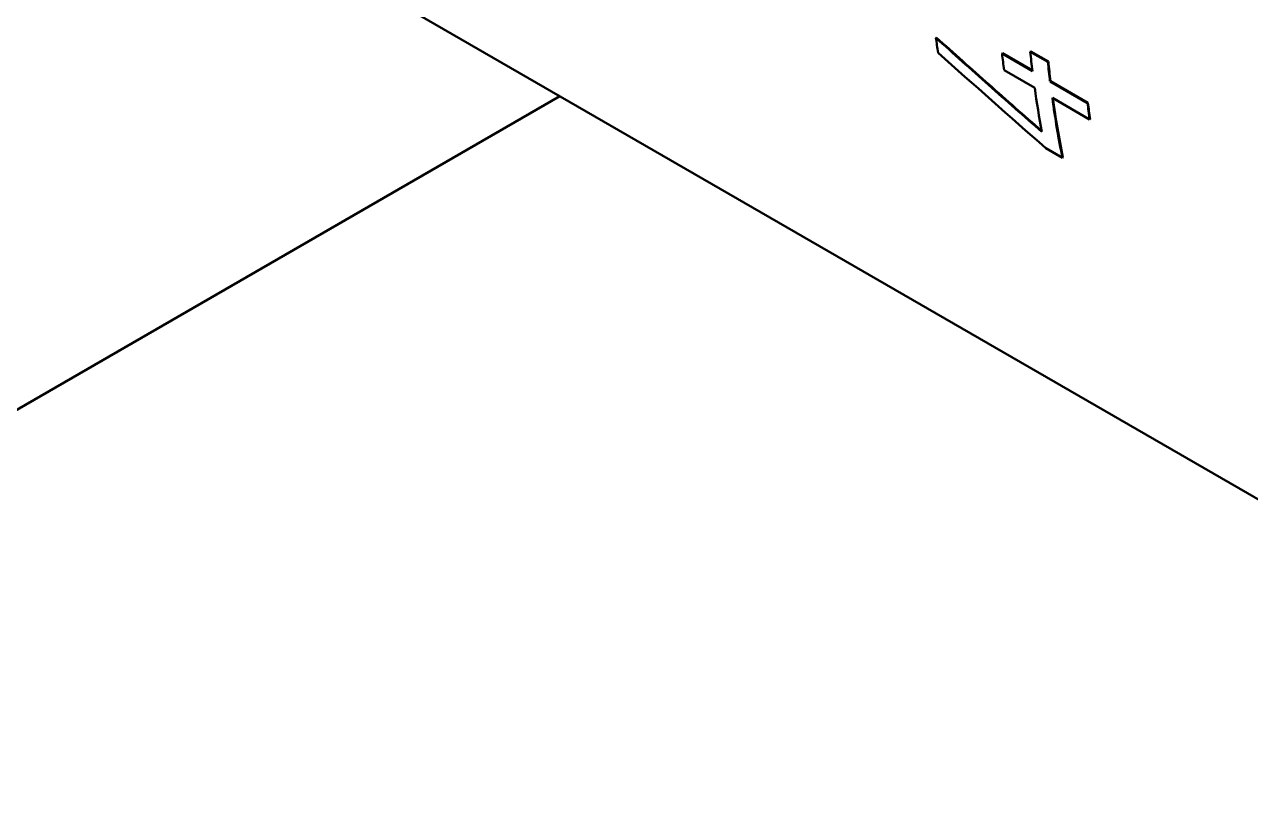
# Model space of a CAD drawing. Header units: millimetres. Extents: x -1259 to 2100, y -2965 to 1485.
# Drawn here: x 1551.31 to 1570.6, y 484.67 to 497.05 of the extents above; entities that cross this region are included whole.
import ezdxf

# ---------------------------------------------------------------- set-up
doc = ezdxf.new("R2010")
doc.units = ezdxf.units.MM
doc.header["$LTSCALE"] = 5
doc.layers.add('Visible (ISO)', color=7, linetype='Continuous', lineweight=50)

msp = doc.modelspace()

# ---------------------------------------------------------------- linework, layer by layer
at = {"layer": 'Visible (ISO)'}
for p, q in [((1541.025, 506.727), (1605.266, 469.638)), ((1565.658, 496.849), (1565.651, 496.844)), ((1566.699, 496.6), (1566.692, 496.595)), ((1566.692, 496.595), (1567.17, 496.319)), ((1566.699, 496.6), (1567.169, 496.329)), ((1567.144, 496.63), (1567.137, 496.625)), ((1567.137, 496.625), (1567.414, 496.465)), ((1567.144, 496.63), (1567.421, 496.47)), ((1567.207, 496.058), (1566.725, 496.336)), ((1567.421, 496.47), (1567.414, 496.465)), ((1567.454, 496.164), (1567.447, 496.159)), ((1567.447, 496.159), (1568.037, 495.818)), ((1567.454, 496.164), (1568.044, 495.823)), ((1559.735, 495.925), (1540.901, 485.051)), ((1568.069, 495.56), (1567.484, 495.898)), ((1568.044, 495.823), (1568.037, 495.818)), ((1568.076, 495.565), (1568.069, 495.56)), ((1567.643, 494.956), (1567.381, 495.108)), ((1567.65, 494.962), (1567.643, 494.956))]:
    msp.add_line(p, q, dxfattribs=at)
for centre, major_axis, start_param, end_param in [((1579.184, 507.039), (9.68, 16.766), 2.507434, 2.523742), ((1580.275, 506.41), (9.68, 16.766), 2.481338, 2.499009), ((1580.752, 506.134), (9.68, 16.766), 2.460649, 2.481338), ((1581.029, 505.974), (-9.68, -16.766), 5.602242, 5.622931), ((1581.029, 505.974), (-9.675, -16.758), 5.602242, 5.622931), ((1580.757, 506.131), (-9.68, -16.766), 5.640602, 5.689145), ((1581.034, 505.971), (-9.68, -16.766), 5.640602, 5.707021), ((1581.034, 505.971), (-9.675, -16.758), 5.641293, 5.707021), ((1581.62, 505.633), (-9.68, -16.766), 5.622931, 5.640602), ((1581.62, 505.633), (-9.675, -16.758), 5.622931, 5.640602)]:
    msp.add_ellipse(centre, major_axis=major_axis, ratio=0.57735, start_param=start_param, end_param=end_param, dxfattribs=at)
for points, knots in [([(1565.651, 496.844), (1565.927, 496.596), (1566.204, 496.349), (1566.759, 495.856), (1567.038, 495.61), (1567.318, 495.365)], [0, 0, 0, 0, 0.1178193, 0.1178193, 0.2356385, 0.2356385, 0.2356385, 0.2356385]), ([(1565.658, 496.849), (1565.934, 496.602), (1566.211, 496.354), (1566.763, 495.864), (1567.039, 495.621), (1567.315, 495.379)], [0, 0, 0, 0, 0.1177992, 0.1177992, 0.2342615, 0.2342615, 0.2342615, 0.2342615])]:
    msp.add_open_spline(points, degree=3, knots=knots, dxfattribs=at)
msp.add_open_spline([(1567.381, 495.108), (1566.813, 495.605), (1566.248, 496.106), (1565.687, 496.61)], degree=3, dxfattribs=at)

doc.saveas('drawing.dxf')
